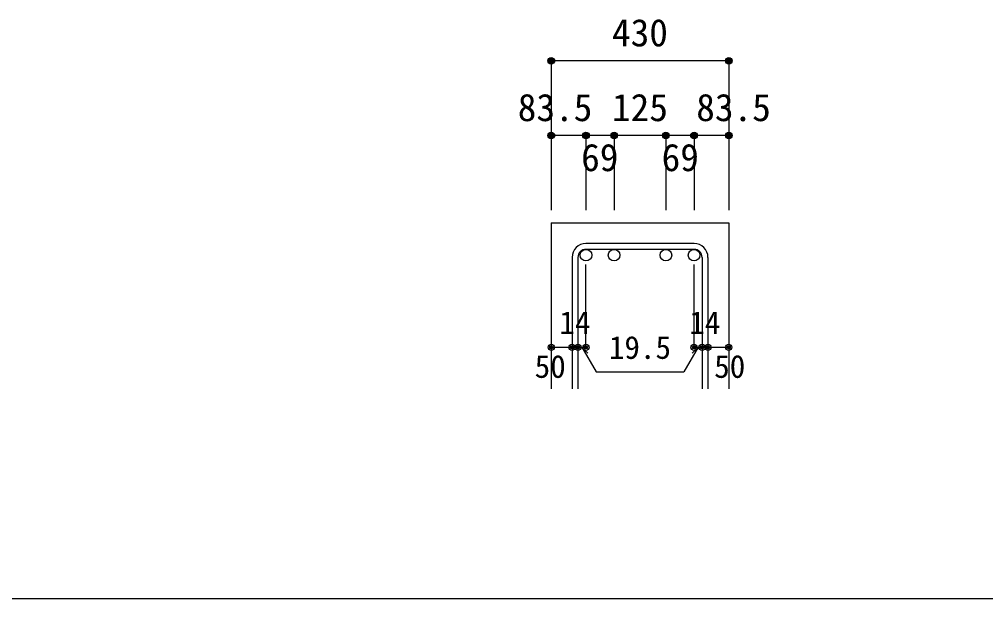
# Model space of a CAD drawing. Units: millimetres at full size, sheet at 1:30; some dimension numbers follow another scale. Extents: x -5973 to 5954, y -4195 to 4201.
# Drawn here: x -942 to 1384, y 3 to 1398 of the extents above; entities that cross this region are included whole.
import ezdxf
from ezdxf.enums import TextEntityAlignment as Align

# ---------------------------------------------------------------- set-up
doc = ezdxf.new("R2010")
doc.units = ezdxf.units.MM
doc.header["$LTSCALE"] = 30
doc.header["$PDMODE"] = 32
doc.header["$PDSIZE"] = 15
for name, color, linetype in [('0-1', 2, 'Continuous'), ('0-5', 7, 'Continuous'), ('0-6', 7, 'Continuous'), ('0-D', 4, 'Continuous'), ('F-0_枠', 6, 'Continuous')]:
    doc.layers.add(name, color=color, linetype=linetype)
doc.styles.add('ＭＳ ゴシック', font='')
doc.styles.get('ＭＳ ゴシック').set_extended_font_data('MS Gothic')

msp = doc.modelspace()

# ---------------------------------------------------------------- linework, layer by layer
at = {"layer": '0-1'}
for p, q in [((338.88, 908.3), (338.88, 508.3)), ((338.88, 908.3), (765.99, 908.3)), ((765.99, 908.3), (765.99, 508.3))]:
    msp.add_line(p, q, dxfattribs=at)
at = {"layer": '0-5', "color": 3}
for centre in [(422.38, 830.3), (490.08, 830.3), (614.79, 830.3), (682.49, 830.3)]:
    msp.add_circle(centre, 14, dxfattribs=at)
at = {"layer": '0-6'}
for p, q in [((682.49, 858.3), (422.38, 858.3)), ((682.49, 844.3), (422.38, 844.3)), ((388.88, 824.8), (388.88, 508.3)), ((402.88, 824.8), (402.88, 508.3)), ((701.99, 824.8), (701.99, 508.3)), ((715.99, 824.8), (715.99, 508.3))]:
    msp.add_line(p, q, dxfattribs=at)
for centre, radius, start, end in [((422.38, 824.8), 33.5, 90, 180), ((422.38, 824.8), 19.5, 90, 180), ((682.49, 824.8), 33.5, 0, 90), ((682.49, 824.8), 19.5, 0, 90)]:
    msp.add_arc(centre, radius, start, end, dxfattribs=at)
at = {"layer": '0-D'}
for p, q in [((338.88, 1298.3), (338.88, 1118.3)), ((765.99, 1298.3), (338.88, 1298.3)), ((765.99, 1298.3), (765.99, 1118.3)), ((422.38, 1118.3), (338.88, 1118.3)), ((338.88, 1118.3), (338.88, 938.3)), ((519.08, 1118.3), (422.38, 1118.3)), ((422.38, 1118.3), (422.38, 938.3)), ((490.08, 1118.3), (490.08, 938.3)), ((682.49, 1118.3), (519.08, 1118.3)), ((614.79, 1118.3), (614.79, 938.3)), ((765.99, 1118.3), (682.49, 1118.3)), ((682.49, 1118.3), (682.49, 938.3)), ((765.99, 1118.3), (765.99, 938.3)), ((422.38, 608.3), (422.38, 807.63)), ((682.49, 608.3), (682.49, 807.63)), ((338.88, 608.3), (388.88, 608.3)), ((388.88, 608.3), (422.38, 608.3)), ((412.63, 608.3), (426.77, 594.16)), ((412.63, 608.3), (446.85, 549.02)), ((692.24, 608.3), (658.02, 549.02)), ((692.24, 608.3), (678.1, 594.16)), ((682.49, 608.3), (765.99, 608.3)), ((701.99, 608.3), (715.99, 608.3)), ((446.85, 549.02), (658.02, 549.02))]:
    msp.add_line(p, q, dxfattribs=at)
msp.add_lwpolyline([(765.99, 1298.3), (765.99, 1118.3), (765.99, 938.3)], dxfattribs=at)
for centre, radius in [((338.88, 1298.3), 8), ((338.88, 1298.3), 7.2), ((338.88, 1298.3), 6.4), ((338.88, 1298.3), 5.6), ((338.88, 1298.3), 4.8), ((765.99, 1298.3), 8), ((765.99, 1298.3), 7.2), ((765.99, 1298.3), 6.4), ((765.99, 1298.3), 5.6), ((765.99, 1298.3), 4.8), ((338.88, 1298.3), 4), ((338.88, 1298.3), 3.2), ((338.88, 1298.3), 2.4), ((338.88, 1298.3), 1.6), ((338.88, 1298.3), 0.8), ((765.99, 1298.3), 4), ((765.99, 1298.3), 3.2), ((765.99, 1298.3), 2.4), ((765.99, 1298.3), 1.6), ((765.99, 1298.3), 0.8), ((338.88, 1118.3), 8), ((338.88, 1118.3), 7.2), ((338.88, 1118.3), 6.4), ((338.88, 1118.3), 5.6), ((338.88, 1118.3), 4.8), ((338.88, 1118.3), 4), ((338.88, 1118.3), 3.2), ((338.88, 1118.3), 2.4), ((338.88, 1118.3), 1.6), ((338.88, 1118.3), 0.8), ((422.38, 1118.3), 8), ((422.38, 1118.3), 7.2), ((422.38, 1118.3), 6.4), ((422.38, 1118.3), 5.6), ((422.38, 1118.3), 4.8), ((422.38, 1118.3), 4), ((422.38, 1118.3), 3.2), ((422.38, 1118.3), 2.4), ((422.38, 1118.3), 1.6), ((422.38, 1118.3), 0.8), ((490.08, 1118.3), 8), ((490.08, 1118.3), 7.2), ((490.08, 1118.3), 6.4), ((490.08, 1118.3), 5.6), ((490.08, 1118.3), 4.8), ((490.08, 1118.3), 4), ((490.08, 1118.3), 3.2), ((490.08, 1118.3), 2.4), ((490.08, 1118.3), 1.6), ((490.08, 1118.3), 0.8), ((614.79, 1118.3), 8), ((614.79, 1118.3), 7.2), ((614.79, 1118.3), 6.4), ((614.79, 1118.3), 5.6), ((614.79, 1118.3), 4.8), ((614.79, 1118.3), 4), ((614.79, 1118.3), 3.2), ((614.79, 1118.3), 2.4), ((614.79, 1118.3), 1.6), ((614.79, 1118.3), 0.8), ((682.49, 1118.3), 8), ((682.49, 1118.3), 7.2), ((682.49, 1118.3), 6.4), ((682.49, 1118.3), 5.6), ((682.49, 1118.3), 4.8), ((682.49, 1118.3), 4), ((682.49, 1118.3), 3.2), ((682.49, 1118.3), 2.4), ((682.49, 1118.3), 1.6), ((682.49, 1118.3), 0.8), ((765.99, 1118.3), 8), ((765.99, 1118.3), 7.2), ((765.99, 1118.3), 6.4), ((765.99, 1118.3), 5.6), ((765.99, 1118.3), 4.8), ((765.99, 1118.3), 4), ((765.99, 1118.3), 3.2), ((765.99, 1118.3), 2.4), ((765.99, 1118.3), 1.6), ((765.99, 1118.3), 0.8), ((338.88, 608.3), 4), ((338.88, 608.3), 3.6), ((338.88, 608.3), 3.2), ((338.88, 608.3), 2.8), ((338.88, 608.3), 2.4), ((338.88, 608.3), 2), ((338.88, 608.3), 1.6), ((338.88, 608.3), 1.2), ((338.88, 608.3), 0.8), ((338.88, 608.3), 0.4), ((388.88, 608.3), 4), ((388.88, 608.3), 3.6), ((388.88, 608.3), 3.2), ((388.88, 608.3), 2.8), ((388.88, 608.3), 2.4), ((388.88, 608.3), 2), ((388.88, 608.3), 1.6), ((388.88, 608.3), 1.2), ((388.88, 608.3), 0.8), ((388.88, 608.3), 0.4), ((402.88, 608.3), 4), ((402.88, 608.3), 3.6), ((402.88, 608.3), 3.2), ((402.88, 608.3), 2.8), ((402.88, 608.3), 2.4), ((402.88, 608.3), 2), ((402.88, 608.3), 1.6), ((402.88, 608.3), 1.2), ((402.88, 608.3), 0.8), ((402.88, 608.3), 0.4), ((422.38, 608.3), 4), ((422.38, 608.3), 3.6), ((422.38, 608.3), 3.2), ((422.38, 608.3), 2.8), ((422.38, 608.3), 2.4), ((422.38, 608.3), 2), ((422.38, 608.3), 1.6), ((422.38, 608.3), 1.2), ((422.38, 608.3), 0.8), ((422.38, 608.3), 0.4), ((682.49, 608.3), 4), ((682.49, 608.3), 3.6), ((682.49, 608.3), 3.2), ((682.49, 608.3), 2.8), ((682.49, 608.3), 2.4), ((682.49, 608.3), 2), ((682.49, 608.3), 1.6), ((682.49, 608.3), 1.2), ((682.49, 608.3), 0.8), ((682.49, 608.3), 0.4), ((701.99, 608.3), 4), ((701.99, 608.3), 3.6), ((701.99, 608.3), 3.2), ((701.99, 608.3), 2.8), ((701.99, 608.3), 2.4), ((701.99, 608.3), 2), ((701.99, 608.3), 1.6), ((701.99, 608.3), 1.2), ((701.99, 608.3), 0.8), ((701.99, 608.3), 0.4), ((715.99, 608.3), 4), ((715.99, 608.3), 3.6), ((715.99, 608.3), 3.2), ((715.99, 608.3), 2.8), ((715.99, 608.3), 2.4), ((715.99, 608.3), 2), ((715.99, 608.3), 1.6), ((715.99, 608.3), 1.2), ((715.99, 608.3), 0.8), ((715.99, 608.3), 0.4), ((765.99, 608.3), 4), ((765.99, 608.3), 3.6), ((765.99, 608.3), 3.2), ((765.99, 608.3), 2.8), ((765.99, 608.3), 2.4), ((765.99, 608.3), 2), ((765.99, 608.3), 1.6), ((765.99, 608.3), 1.2), ((765.99, 608.3), 0.8), ((765.99, 608.3), 0.4)]:
    msp.add_circle(centre, radius, dxfattribs=at)
at = {"layer": '0-D', "color": 7}
for p in [(338.88, 1298.3), (765.99, 1298.3), (338.88, 1118.3), (422.38, 1118.3), (490.08, 1118.3), (614.79, 1118.3), (682.49, 1118.3), (765.99, 1118.3), (338.88, 608.3), (388.88, 608.3), (402.88, 608.3), (422.38, 608.3), (682.49, 608.3), (701.99, 608.3), (715.99, 608.3), (765.99, 608.3)]:
    msp.add_point(p, dxfattribs=at)
at = {"layer": 'F-0_枠', "color": 2}
msp.add_line((3723.6, 2.95), (-5972.88, 2.95), dxfattribs=at)

# ---------------------------------------------------------------- texts
at = {"layer": '0-D', "style": 'ＭＳ ゴシック'}
for s, height, p in [('430', 65.98, (484.94, 1313.3)), ('83.5', 65.98, (258.08, 1133.3)), ('125', 65.98, (484.94, 1133.3)), ('83.5', 65.98, (687.79, 1133.3)), ('69', 65.98, (410.73, 1012.85)), ('69', 65.98, (604.45, 1012.85)), ('14', 54.99, (358.35, 623.75)), ('14', 54.99, (671.04, 623.75)), ('19.5', 54.99, (477.44, 564.02)), ('50', 54.99, (298.88, 518.3)), ('50', 54.99, (730.99, 518.3))]:
    msp.add_text(s, height=height, dxfattribs=at).set_placement(p, align=Align.BOTTOM_LEFT)

doc.saveas('drawing.dxf')
